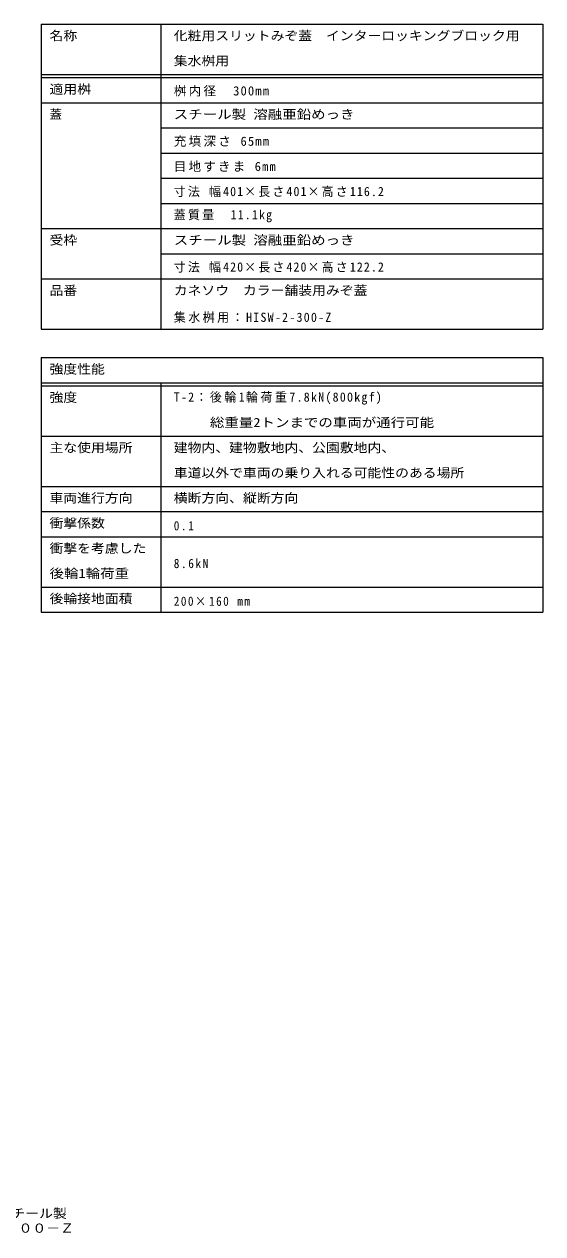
# Model space of a CAD drawing. Units: millimetres on the paper, enlarged 4 times. Extents: x -806 to 1117, y -778 to 761.
# Drawn here: x 457 to 1117, y -778 to 761 of the extents above; entities that cross this region are included whole.
import ezdxf
from ezdxf.enums import TextEntityAlignment as Align

# ---------------------------------------------------------------- set-up
doc = ezdxf.new("R2010")
doc.units = ezdxf.units.MM
doc.header["$LTSCALE"] = 4
doc.layers.add('F-4_F-4ﾚｲﾔ', color=2, linetype='Continuous')
doc.layers.add('F-5_F-5ﾚｲﾔ', color=2, linetype='Continuous')
doc.layers.add('F-F_F-Fﾚｲﾔ', color=7, linetype='Continuous', lineweight=9)
doc.styles.add('ＭＳ ゴシック', font='')
doc.styles.get('ＭＳ ゴシック').set_extended_font_data('MS Gothic')

msp = doc.modelspace()

# ---------------------------------------------------------------- linework, layer by layer
at = {"layer": 'F-F_F-Fﾚｲﾔ'}
for p, q in [((478.898, 760.716), (1117.126, 760.716)), ((478.898, 760.716), (478.898, 372.716)), ((631.093, 760.716), (631.093, 372.716)), ((1117.126, 760.716), (1117.126, 372.716)), ((478.898, 696.716), (1117.126, 696.716)), ((478.898, 692.716), (1117.126, 692.716)), ((478.898, 660.716), (1117.126, 660.716)), ((631.093, 628.716), (1117.126, 628.716)), ((631.093, 596.716), (1117.126, 596.716)), ((631.093, 564.716), (1117.126, 564.716)), ((631.093, 532.716), (1117.126, 532.716)), ((478.898, 500.716), (1117.126, 500.716)), ((631.093, 468.716), (1117.126, 468.716)), ((478.898, 436.716), (1117.126, 436.716)), ((478.898, 372.716), (1117.126, 372.716)), ((478.898, 336.716), (478.898, 12.716)), ((478.898, 336.716), (1117.126, 336.716)), ((1117.126, 336.716), (1117.126, 12.716)), ((478.898, 304.716), (1117.126, 304.716)), ((478.898, 300.716), (1117.126, 300.716)), ((631.093, 304.716), (631.093, 12.716)), ((478.898, 236.716), (1117.126, 236.716)), ((478.898, 236.716), (1117.126, 236.716)), ((478.898, 172.716), (1117.126, 172.716)), ((478.898, 140.716), (1117.126, 140.716)), ((478.898, 108.716), (1117.126, 108.716)), ((478.898, 44.716), (1117.126, 44.716)), ((478.898, 12.716), (1117.126, 12.716))]:
    msp.add_line(p, q, dxfattribs=at)

# ---------------------------------------------------------------- texts
at = {"layer": 'F-4_F-4ﾚｲﾔ', "style": 'ＭＳ ゴシック', "width": 1.1}
for s, p in [('カラー舗装用みぞ蓋\u3000インターロッキングブロック用\u3000充填深さ６５ｍｍ\u3000スチール製', (-174.903, -761.267)), ('集水桝用\u3000ＨＩＳＷ－２－３００－Ｚ', (221.382, -780.096))]:
    msp.add_text(s, height=11.73, dxfattribs=at).set_placement(p, align=Align.BOTTOM_LEFT)
at = {"layer": 'F-5_F-5ﾚｲﾔ', "style": 'ＭＳ ゴシック'}
for s, width, p in [('化粧用スリットみぞ蓋\u3000インターロッキングブロック用', 1.1, (647.627, 736.716)), ('集水桝用', 1.1, (647.627, 704.716)), ('スチール製 溶融亜鉛めっき', 1.15, (647.627, 636.716))]:
    msp.add_text(s, height=11.73, dxfattribs=dict(at, width=width)).set_placement(p, align=Align.BOTTOM_LEFT)
at = {"layer": 'F-5_F-5ﾚｲﾔ', "char_height": 11.73, "attachment_point": 7, "style": 'ＭＳ ゴシック'}
for s, insert in [('\\T1.18;桝内径\u3000300mm', (647.627, 668.716)), ('\\T1.18;充填深さ\\~65mm', (647.627, 604.716)), ('\\T1.17;目地すきま\\~6mm', (647.627, 572.716))]:
    msp.add_mtext(s, dxfattribs=dict(at, insert=insert))
at = {"layer": 'F-F_F-Fﾚｲﾔ', "color": 2, "style": 'ＭＳ ゴシック'}
for s, width, p in [('名称', 1.1, (489.545, 736.716)), ('適用桝', 1.1, (489.545, 668.716)), ('受枠', 1.1, (489.545, 476.716)), ('スチール製 溶融亜鉛めっき', 1.15, (647.627, 476.716)), ('品番', 1.1, (489.545, 412.716)), ('カネソウ\u3000カラー舗装用みぞ蓋', 1.1, (647.627, 412.716)), ('強度性能', 1.1, (489.545, 312.716)), ('強度', 1.1, (489.545, 276.716)), (' \u3000\u3000総重量2トンまでの車両が通行可能', 1.15, (647.627, 244.716)), ('主な使用場所', 1.1, (489.545, 212.716)), ('建物内、建物敷地内、公園敷地内、', 1.1, (647.627, 212.716)), ('車道以外で車両の乗り入れる可能性のある場所', 1.1, (647.627, 180.716)), ('車両進行方向', 1.1, (489.545, 148.716)), ('横断方向、縦断方向', 1.1, (647.627, 148.716)), ('衝撃係数', 1.1, (489.545, 116.716)), ('衝撃を考慮した', 1.1, (489.545, 84.716)), ('後輪1輪荷重', 1.15, (489.545, 52.716)), ('後輪接地面積', 1.1, (489.545, 20.716))]:
    msp.add_text(s, height=11.73, dxfattribs=dict(at, width=width)).set_placement(p, align=Align.BOTTOM_LEFT)
msp.add_text('蓋', height=11.73, dxfattribs=at).set_placement((489.545, 636.716), align=Align.BOTTOM_LEFT)
at = {"layer": 'F-F_F-Fﾚｲﾔ', "color": 2, "char_height": 11.73, "attachment_point": 7, "style": 'ＭＳ ゴシック'}
for s, insert in [('\\T1.18;\\W0.95;寸法\\~幅401×長さ401×高さ116.2', (647.627, 540.716)), ('\\T1.19;\\W0.95;蓋質量\u300011.1kg', (647.627, 508.716)), ('\\T1.18;\\W0.95;寸法\\~幅420×長さ420×高さ122.2', (647.627, 444.716)), ('\\T1.21;\\W0.95;集水桝用：HISW-2-300-Z', (647.627, 380.716)), ('\\T1.21;\\W0.95;T-2：後輪1輪荷重7.8kN(800kgf)', (647.627, 276.716)), ('\\T1.27;\\W0.9;0.1', (647.627, 116.716)), ('\\T1.28;\\W0.9;8.6kN', (647.627, 68.716)), ('\\T1.25;\\W0.9;200×160\\~mm', (647.627, 20.716))]:
    msp.add_mtext(s, dxfattribs=dict(at, insert=insert))

doc.saveas('drawing.dxf')
